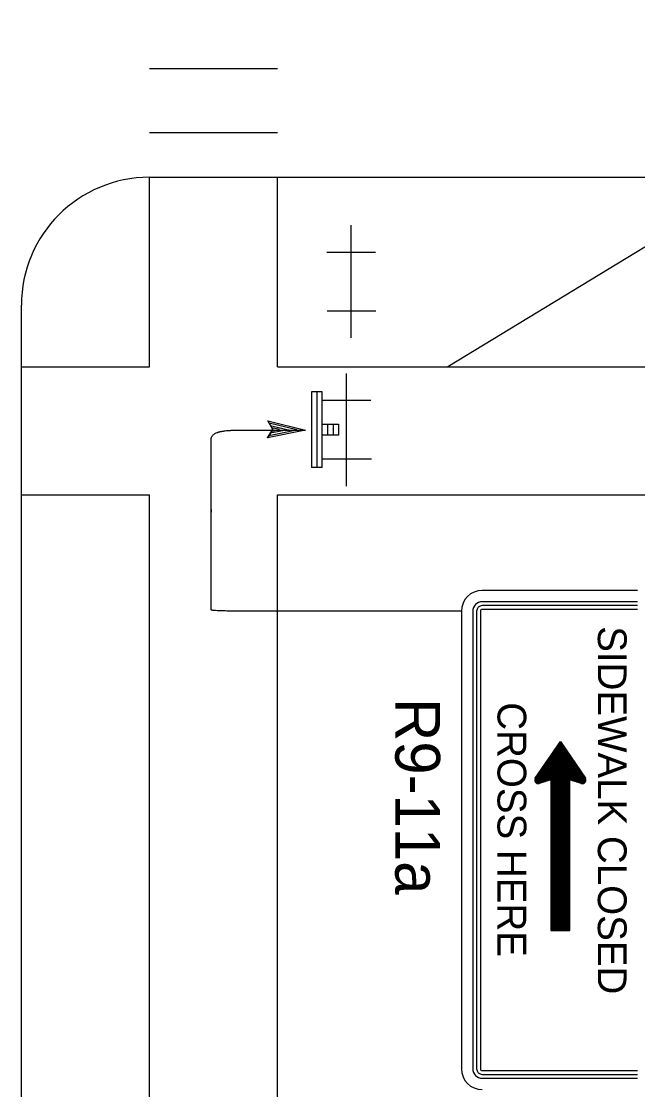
# Model space of a CAD drawing. Extents: x -893 to 867, y -474 to 712.
# Drawn here: x -504.1 to -407.8, y -18.2 to 148.7 of the extents above; entities that cross this region are included whole.
import ezdxf

# ---------------------------------------------------------------- set-up
doc = ezdxf.new("R2010")
doc.units = 0
for name, color, linetype in [('tcd_PVMT-MARKER', 7, 'Continuous'), ('temp_BARRICADES', 7, 'Continuous'), ('temp_TRAFFIC-CONTROL', 7, 'Continuous'), ('temp_TRAFFIC-CONTROL-anno', 7, 'Continuous')]:
    doc.layers.add(name, color=color, linetype=linetype)

msp = doc.modelspace()

# ---------------------------------------------------------------- linework, layer by layer
at = {"layer": 'tcd_PVMT-MARKER'}
for p, q in [((-348.69, 148.73), (-437.49, 94.73)), ((-464.11, 141.32), (-484.11, 141.32)), ((-464.11, 131.32), (-484.11, 131.32)), ((-484.11, 94.73), (-484.11, 124.36)), ((-484.11, 124.36), (-308.57, 124.36)), ((-464.11, 94.73), (-464.11, 124.36)), ((-504.11, -100.49), (-504.11, 104.36)), ((-504.11, 94.73), (-484.11, 94.73)), ((-464.11, 94.73), (-138.57, 94.73)), ((-504.11, 74.73), (-484.11, 74.73)), ((-484.11, -92.75), (-484.11, 74.73)), ((-464.11, -92.63), (-464.11, 74.73)), ((-464.11, 74.73), (9.08, 74.73))]:
    msp.add_line(p, q, dxfattribs=at)
msp.add_arc((-484.11, 104.36), 20, 90, 180, dxfattribs=at)
at = {"layer": 'temp_BARRICADES'}
for p, q in [((-452.59, 99.28), (-452.59, 116.88)), ((-448.79, 112.62), (-456.39, 112.62)), ((-448.71, 103.45), (-456.31, 103.45)), ((-453.3, 76.12), (-453.3, 93.71)), ((-457.1, 90.82), (-458.78, 90.82)), ((-458.78, 90.82), (-458.78, 79.01)), ((-457.94, 90.82), (-457.94, 79.01)), ((-457.1, 79.01), (-457.1, 90.82)), ((-449.5, 89.46), (-457.1, 89.46)), ((-457.1, 85.76), (-456.25, 85.76)), ((-456.25, 85.76), (-454.56, 85.76)), ((-456.25, 85.76), (-456.25, 84.07)), ((-455.41, 85.76), (-455.41, 84.07)), ((-454.56, 85.76), (-454.56, 84.07)), ((-457.1, 84.92), (-457.1, 84.92)), ((-456.25, 84.07), (-457.1, 84.07)), ((-454.56, 84.07), (-456.25, 84.07)), ((-449.42, 80.29), (-457.02, 80.29)), ((-457.1, 79.01), (-458.78, 79.01))]:
    msp.add_line(p, q, dxfattribs=at)
at = {"layer": 'temp_TRAFFIC-CONTROL'}
for p, q in [((-423.81, 30.47), (-419.89, 36.21)), ((-423.78, 30.5), (-419.16, 35.13)), ((-423.44, 31.01), (-419.22, 35.22)), ((-423.09, 31.51), (-419.29, 35.32)), ((-422.75, 32.02), (-419.35, 35.42)), ((-422.4, 32.52), (-419.42, 35.51)), ((-422.06, 33.03), (-419.48, 35.61)), ((-421.72, 33.53), (-419.55, 35.7)), ((-421.37, 34.04), (-419.61, 35.8)), ((-421.03, 34.54), (-419.68, 35.89)), ((-420.68, 35.05), (-419.74, 35.99)), ((-415.96, 30.44), (-420.64, 35.11)), ((-416.29, 30.93), (-420.57, 35.21)), ((-416.64, 31.44), (-420.51, 35.3)), ((-416.98, 31.94), (-420.44, 35.4)), ((-417.33, 32.45), (-420.38, 35.5)), ((-420.34, 35.55), (-419.81, 36.08)), ((-417.67, 32.95), (-420.31, 35.59)), ((-418.02, 33.46), (-420.25, 35.69)), ((-418.36, 33.96), (-420.18, 35.78)), ((-418.71, 34.47), (-420.12, 35.88)), ((-419.05, 34.97), (-420.05, 35.97)), ((-419.99, 36.06), (-419.87, 36.18)), ((-419.4, 35.48), (-419.99, 36.07)), ((-419.74, 35.98), (-419.92, 36.16)), ((-419.89, 36.21), (-415.98, 30.47)), ((-423.89, 30.24), (-419.09, 35.03)), ((-423.88, 30.08), (-419.03, 34.94)), ((-423.85, 29.96), (-418.96, 34.84)), ((-423.79, 29.86), (-418.9, 34.75)), ((-423.72, 29.77), (-418.83, 34.65)), ((-423.62, 29.7), (-418.77, 34.56)), ((-423.51, 29.65), (-418.7, 34.46)), ((-423.38, 29.62), (-418.64, 34.37)), ((-423.21, 29.64), (-418.57, 34.27)), ((-422.98, 29.71), (-418.51, 34.18)), ((-422.75, 29.78), (-418.44, 34.08)), ((-422.52, 29.85), (-418.38, 33.99)), ((-422.29, 29.92), (-418.31, 33.89)), ((-422.06, 29.99), (-418.25, 33.79)), ((-421.82, 30.06), (-418.18, 33.7)), ((-418.42, 30.01), (-421.81, 33.4)), ((-418.42, 30.17), (-421.74, 33.49)), ((-418.23, 30.14), (-421.68, 33.59)), ((-418, 30.07), (-421.61, 33.68)), ((-421.59, 30.13), (-418.12, 33.6)), ((-417.77, 30), (-421.55, 33.78)), ((-417.54, 29.93), (-421.48, 33.88)), ((-417.3, 29.86), (-421.42, 33.97)), ((-421.37, 30.19), (-418.05, 33.51)), ((-421.37, 30.03), (-417.99, 33.41)), ((-417.07, 29.79), (-421.35, 34.07)), ((-416.84, 29.72), (-421.29, 34.16)), ((-416.61, 29.65), (-421.22, 34.26)), ((-416.43, 29.62), (-421.16, 34.35)), ((-416.29, 29.64), (-421.09, 34.45)), ((-416.18, 29.69), (-421.03, 34.54)), ((-416.08, 29.76), (-420.96, 34.64)), ((-416.01, 29.84), (-420.9, 34.73)), ((-415.95, 29.94), (-420.83, 34.83)), ((-415.91, 30.06), (-420.77, 34.92)), ((-415.9, 30.21), (-420.7, 35.02)), ((-418.42, 27.28), (-422.91, 31.78)), ((-418.42, 27.44), (-422.85, 31.87)), ((-418.42, 27.6), (-422.78, 31.97)), ((-418.42, 27.76), (-422.72, 32.06)), ((-418.42, 27.92), (-422.65, 32.16)), ((-418.42, 28.08), (-422.59, 32.25)), ((-418.42, 28.24), (-422.52, 32.35)), ((-418.42, 28.4), (-422.46, 32.45)), ((-418.42, 28.56), (-422.39, 32.54)), ((-418.42, 28.72), (-422.33, 32.64)), ((-418.42, 28.88), (-422.26, 32.73)), ((-418.42, 29.04), (-422.2, 32.83)), ((-418.42, 29.2), (-422.13, 32.92)), ((-418.42, 29.37), (-422.07, 33.02)), ((-418.42, 29.53), (-422, 33.11)), ((-418.42, 29.69), (-421.94, 33.21)), ((-418.42, 29.85), (-421.87, 33.3)), ((-421.37, 29.87), (-417.92, 33.32)), ((-421.37, 29.71), (-417.86, 33.22)), ((-421.37, 29.55), (-417.79, 33.13)), ((-421.37, 29.39), (-417.73, 33.03)), ((-421.37, 29.23), (-417.66, 32.94)), ((-421.37, 29.07), (-417.6, 32.84)), ((-421.37, 28.91), (-417.53, 32.75)), ((-421.37, 28.75), (-417.47, 32.65)), ((-421.37, 28.59), (-417.4, 32.56)), ((-421.37, 28.43), (-417.34, 32.46)), ((-421.37, 28.27), (-417.27, 32.36)), ((-421.37, 28.11), (-417.21, 32.27)), ((-421.37, 27.95), (-417.14, 32.17)), ((-421.37, 27.79), (-417.08, 32.08)), ((-421.37, 27.63), (-417.01, 31.98)), ((-421.37, 27.47), (-416.95, 31.89)), ((-421.37, 27.31), (-416.88, 31.79)), ((-423.32, 29.62), (-423.89, 30.19)), ((-423.18, 29.64), (-423.87, 30.33)), ((-423.06, 29.68), (-423.82, 30.44)), ((-422.94, 29.72), (-423.76, 30.54)), ((-422.82, 29.76), (-423.69, 30.63)), ((-422.69, 29.79), (-423.63, 30.73)), ((-422.57, 29.83), (-423.56, 30.82)), ((-422.45, 29.87), (-423.5, 30.92)), ((-422.32, 29.91), (-423.43, 31.02)), ((-422.2, 29.94), (-423.37, 31.11)), ((-422.08, 29.98), (-423.3, 31.21)), ((-421.96, 30.02), (-423.24, 31.3)), ((-421.37, 30.2), (-423.18, 29.65)), ((-421.83, 30.06), (-423.17, 31.4)), ((-421.71, 30.09), (-423.11, 31.49)), ((-421.59, 30.13), (-423.04, 31.59)), ((-421.46, 30.17), (-422.98, 31.68)), ((-421.37, 30.2), (-421.37, 6.67)), ((-421.37, 27.14), (-418.42, 30.1)), ((-418.42, 27.12), (-421.37, 30.07)), ((-418.42, 6.67), (-418.42, 30.2)), ((-416.61, 29.65), (-418.42, 30.2)), ((-418.34, 30.17), (-416.82, 31.7)), ((-418.22, 30.14), (-416.75, 31.6)), ((-418.1, 30.1), (-416.69, 31.51)), ((-417.97, 30.06), (-416.62, 31.41)), ((-417.85, 30.02), (-416.56, 31.32)), ((-417.73, 29.99), (-416.49, 31.22)), ((-417.6, 29.95), (-416.43, 31.13)), ((-417.48, 29.91), (-416.36, 31.03)), ((-417.36, 29.87), (-416.3, 30.94)), ((-417.23, 29.84), (-416.23, 30.84)), ((-417.11, 29.8), (-416.17, 30.74)), ((-416.99, 29.76), (-416.1, 30.65)), ((-416.87, 29.72), (-416.04, 30.55)), ((-416.74, 29.69), (-415.97, 30.46)), ((-416.62, 29.65), (-415.92, 30.35)), ((-416.49, 29.62), (-415.9, 30.21)), ((-423.51, 29.65), (-423.86, 30)), ((-421.37, 26.98), (-418.42, 29.94)), ((-418.42, 26.96), (-421.37, 29.91)), ((-421.37, 26.82), (-418.42, 29.78)), ((-418.42, 26.8), (-421.37, 29.75)), ((-421.37, 26.66), (-418.42, 29.62)), ((-418.42, 26.64), (-421.37, 29.59)), ((-421.37, 26.5), (-418.42, 29.46)), ((-418.42, 26.48), (-421.37, 29.43)), ((-421.37, 26.34), (-418.42, 29.3)), ((-418.42, 26.32), (-421.37, 29.27)), ((-421.37, 26.18), (-418.42, 29.14)), ((-418.42, 26.16), (-421.37, 29.11)), ((-421.37, 26.02), (-418.42, 28.98)), ((-418.42, 26), (-421.37, 28.95)), ((-421.37, 25.86), (-418.42, 28.82)), ((-418.42, 25.84), (-421.37, 28.79)), ((-421.37, 25.7), (-418.42, 28.65)), ((-418.42, 25.68), (-421.37, 28.63)), ((-421.37, 25.54), (-418.42, 28.49)), ((-418.42, 25.52), (-421.37, 28.47)), ((-416.31, 29.64), (-415.91, 30.04)), ((-421.37, 25.38), (-418.42, 28.33)), ((-418.42, 25.36), (-421.37, 28.31)), ((-421.37, 25.22), (-418.42, 28.17)), ((-418.42, 25.2), (-421.37, 28.15)), ((-421.37, 25.06), (-418.42, 28.01)), ((-418.42, 25.04), (-421.37, 27.99)), ((-421.37, 24.9), (-418.42, 27.85)), ((-418.42, 24.87), (-421.37, 27.83)), ((-421.37, 24.74), (-418.42, 27.69)), ((-418.42, 24.71), (-421.37, 27.67)), ((-421.37, 24.58), (-418.42, 27.53)), ((-418.42, 24.55), (-421.37, 27.51)), ((-421.37, 24.42), (-418.42, 27.37)), ((-418.42, 24.39), (-421.37, 27.35)), ((-421.37, 24.26), (-418.42, 27.21)), ((-418.42, 24.23), (-421.37, 27.19)), ((-421.37, 24.1), (-418.42, 27.05)), ((-418.42, 24.07), (-421.37, 27.03)), ((-421.37, 23.94), (-418.42, 26.89)), ((-418.42, 23.91), (-421.37, 26.87)), ((-421.37, 23.78), (-418.42, 26.73)), ((-418.42, 23.75), (-421.37, 26.71)), ((-421.37, 23.62), (-418.42, 26.57)), ((-418.42, 23.59), (-421.37, 26.54)), ((-421.37, 23.46), (-418.42, 26.41)), ((-418.42, 23.43), (-421.37, 26.38)), ((-421.37, 23.3), (-418.42, 26.25)), ((-418.42, 23.27), (-421.37, 26.22)), ((-421.37, 23.14), (-418.42, 26.09)), ((-418.42, 23.11), (-421.37, 26.06)), ((-421.37, 22.98), (-418.42, 25.93)), ((-418.42, 22.95), (-421.37, 25.9)), ((-421.37, 22.81), (-418.42, 25.77)), ((-418.42, 22.79), (-421.37, 25.74)), ((-421.37, 22.65), (-418.42, 25.61)), ((-418.42, 22.63), (-421.37, 25.58)), ((-421.37, 22.49), (-418.42, 25.45)), ((-418.42, 22.47), (-421.37, 25.42)), ((-421.37, 22.33), (-418.42, 25.29)), ((-418.42, 22.31), (-421.37, 25.26)), ((-421.37, 22.17), (-418.42, 25.13)), ((-418.42, 22.15), (-421.37, 25.1)), ((-421.37, 22.01), (-418.42, 24.97)), ((-418.42, 21.99), (-421.37, 24.94)), ((-421.37, 21.85), (-418.42, 24.81)), ((-418.42, 21.83), (-421.37, 24.78)), ((-421.37, 21.69), (-418.42, 24.65)), ((-418.42, 21.67), (-421.37, 24.62)), ((-421.37, 21.53), (-418.42, 24.49)), ((-418.42, 21.51), (-421.37, 24.46)), ((-421.37, 21.37), (-418.42, 24.32)), ((-418.42, 21.35), (-421.37, 24.3)), ((-421.37, 21.21), (-418.42, 24.16)), ((-418.42, 21.19), (-421.37, 24.14)), ((-421.37, 21.05), (-418.42, 24)), ((-418.42, 21.03), (-421.37, 23.98)), ((-421.37, 20.89), (-418.42, 23.84)), ((-418.42, 20.87), (-421.37, 23.82)), ((-421.37, 20.73), (-418.42, 23.68)), ((-418.42, 20.7), (-421.37, 23.66)), ((-421.37, 20.57), (-418.42, 23.52)), ((-418.42, 20.54), (-421.37, 23.5)), ((-421.37, 20.41), (-418.42, 23.36)), ((-418.42, 20.38), (-421.37, 23.34)), ((-421.37, 20.25), (-418.42, 23.2)), ((-418.42, 20.22), (-421.37, 23.18)), ((-421.37, 20.09), (-418.42, 23.04)), ((-418.42, 20.06), (-421.37, 23.02)), ((-421.37, 19.93), (-418.42, 22.88)), ((-418.42, 19.9), (-421.37, 22.86)), ((-421.37, 19.77), (-418.42, 22.72)), ((-418.42, 19.74), (-421.37, 22.7)), ((-421.37, 19.61), (-418.42, 22.56)), ((-418.42, 19.58), (-421.37, 22.54)), ((-421.37, 19.45), (-418.42, 22.4)), ((-418.42, 19.42), (-421.37, 22.38)), ((-421.37, 19.29), (-418.42, 22.24)), ((-418.42, 19.26), (-421.37, 22.21)), ((-421.37, 19.13), (-418.42, 22.08)), ((-418.42, 19.1), (-421.37, 22.05)), ((-421.37, 18.97), (-418.42, 21.92)), ((-418.42, 18.94), (-421.37, 21.89)), ((-421.37, 18.81), (-418.42, 21.76)), ((-418.42, 18.78), (-421.37, 21.73)), ((-421.37, 18.65), (-418.42, 21.6)), ((-418.42, 18.62), (-421.37, 21.57)), ((-421.37, 18.48), (-418.42, 21.44)), ((-418.42, 18.46), (-421.37, 21.41)), ((-421.37, 18.32), (-418.42, 21.28)), ((-418.42, 18.3), (-421.37, 21.25)), ((-421.37, 18.16), (-418.42, 21.12)), ((-418.42, 18.14), (-421.37, 21.09)), ((-421.37, 18), (-418.42, 20.96)), ((-418.42, 17.98), (-421.37, 20.93)), ((-421.37, 17.84), (-418.42, 20.8)), ((-418.42, 17.82), (-421.37, 20.77)), ((-421.37, 17.68), (-418.42, 20.64)), ((-418.42, 17.66), (-421.37, 20.61)), ((-421.37, 17.52), (-418.42, 20.48)), ((-418.42, 17.5), (-421.37, 20.45)), ((-421.37, 17.36), (-418.42, 20.32)), ((-418.42, 17.34), (-421.37, 20.29)), ((-421.37, 17.2), (-418.42, 20.15)), ((-418.42, 17.18), (-421.37, 20.13)), ((-421.37, 17.04), (-418.42, 19.99)), ((-418.42, 17.02), (-421.37, 19.97)), ((-421.37, 16.88), (-418.42, 19.83)), ((-418.42, 16.86), (-421.37, 19.81)), ((-421.37, 16.72), (-418.42, 19.67)), ((-418.42, 16.7), (-421.37, 19.65)), ((-421.37, 16.56), (-418.42, 19.51)), ((-418.42, 16.54), (-421.37, 19.49)), ((-421.37, 16.4), (-418.42, 19.35)), ((-418.42, 16.37), (-421.37, 19.33)), ((-421.37, 16.24), (-418.42, 19.19)), ((-418.42, 16.21), (-421.37, 19.17)), ((-421.37, 16.08), (-418.42, 19.03)), ((-418.42, 16.05), (-421.37, 19.01)), ((-421.37, 15.92), (-418.42, 18.87)), ((-418.42, 15.89), (-421.37, 18.85)), ((-421.37, 15.76), (-418.42, 18.71)), ((-418.42, 15.73), (-421.37, 18.69)), ((-421.37, 15.6), (-418.42, 18.55)), ((-418.42, 15.57), (-421.37, 18.53)), ((-421.37, 15.44), (-418.42, 18.39)), ((-418.42, 15.41), (-421.37, 18.37)), ((-421.37, 15.28), (-418.42, 18.23)), ((-418.42, 15.25), (-421.37, 18.21)), ((-421.37, 15.12), (-418.42, 18.07)), ((-418.42, 15.09), (-421.37, 18.05)), ((-421.37, 14.96), (-418.42, 17.91)), ((-418.42, 14.93), (-421.37, 17.88)), ((-421.37, 14.8), (-418.42, 17.75)), ((-418.42, 14.77), (-421.37, 17.72)), ((-421.37, 14.64), (-418.42, 17.59)), ((-418.42, 14.61), (-421.37, 17.56)), ((-421.37, 14.48), (-418.42, 17.43)), ((-418.42, 14.45), (-421.37, 17.4)), ((-421.37, 14.32), (-418.42, 17.27)), ((-418.42, 14.29), (-421.37, 17.24)), ((-421.37, 14.15), (-418.42, 17.11)), ((-418.42, 14.13), (-421.37, 17.08)), ((-421.37, 13.99), (-418.42, 16.95)), ((-418.42, 13.97), (-421.37, 16.92)), ((-421.37, 13.83), (-418.42, 16.79)), ((-418.42, 13.81), (-421.37, 16.76)), ((-421.37, 13.67), (-418.42, 16.63)), ((-418.42, 13.65), (-421.37, 16.6)), ((-421.37, 13.51), (-418.42, 16.47)), ((-418.42, 13.49), (-421.37, 16.44)), ((-421.37, 13.35), (-418.42, 16.31)), ((-418.42, 13.33), (-421.37, 16.28)), ((-421.37, 13.19), (-418.42, 16.15)), ((-418.42, 13.17), (-421.37, 16.12)), ((-421.37, 13.03), (-418.42, 15.99)), ((-418.42, 13.01), (-421.37, 15.96)), ((-421.37, 12.87), (-418.42, 15.82)), ((-418.42, 12.85), (-421.37, 15.8)), ((-421.37, 12.71), (-418.42, 15.66)), ((-418.42, 12.69), (-421.37, 15.64)), ((-421.37, 12.55), (-418.42, 15.5)), ((-418.42, 12.53), (-421.37, 15.48)), ((-421.37, 12.39), (-418.42, 15.34)), ((-418.42, 12.37), (-421.37, 15.32)), ((-421.37, 12.23), (-418.42, 15.18)), ((-418.42, 12.21), (-421.37, 15.16)), ((-421.37, 12.07), (-418.42, 15.02)), ((-418.42, 12.04), (-421.37, 15)), ((-421.37, 11.91), (-418.42, 14.86)), ((-418.42, 11.88), (-421.37, 14.84)), ((-421.37, 11.75), (-418.42, 14.7)), ((-418.42, 11.72), (-421.37, 14.68)), ((-421.37, 11.59), (-418.42, 14.54)), ((-418.42, 11.56), (-421.37, 14.52)), ((-421.37, 11.43), (-418.42, 14.38)), ((-418.42, 11.4), (-421.37, 14.36)), ((-421.37, 11.27), (-418.42, 14.22)), ((-418.42, 11.24), (-421.37, 14.2)), ((-421.37, 11.11), (-418.42, 14.06)), ((-418.42, 11.08), (-421.37, 14.04)), ((-421.37, 10.95), (-418.42, 13.9)), ((-418.42, 10.92), (-421.37, 13.88)), ((-421.37, 10.79), (-418.42, 13.74)), ((-418.42, 10.76), (-421.37, 13.72)), ((-421.37, 10.63), (-418.42, 13.58)), ((-418.42, 10.6), (-421.37, 13.55)), ((-421.37, 10.47), (-418.42, 13.42)), ((-418.42, 10.44), (-421.37, 13.39)), ((-421.37, 10.31), (-418.42, 13.26)), ((-418.42, 10.28), (-421.37, 13.23)), ((-421.37, 10.15), (-418.42, 13.1)), ((-418.42, 10.12), (-421.37, 13.07)), ((-421.37, 9.99), (-418.42, 12.94)), ((-418.42, 9.96), (-421.37, 12.91)), ((-421.37, 9.82), (-418.42, 12.78)), ((-418.42, 9.8), (-421.37, 12.75)), ((-421.37, 9.66), (-418.42, 12.62)), ((-418.42, 9.64), (-421.37, 12.59)), ((-421.37, 9.5), (-418.42, 12.46)), ((-418.42, 9.48), (-421.37, 12.43)), ((-421.37, 9.34), (-418.42, 12.3)), ((-418.42, 9.32), (-421.37, 12.27)), ((-421.37, 9.18), (-418.42, 12.14)), ((-418.42, 9.16), (-421.37, 12.11)), ((-421.37, 9.02), (-418.42, 11.98)), ((-418.42, 9), (-421.37, 11.95)), ((-421.37, 8.86), (-418.42, 11.82)), ((-418.42, 8.84), (-421.37, 11.79)), ((-421.37, 8.7), (-418.42, 11.66)), ((-418.42, 8.68), (-421.37, 11.63)), ((-421.37, 8.54), (-418.42, 11.49)), ((-418.42, 8.52), (-421.37, 11.47)), ((-421.37, 8.38), (-418.42, 11.33)), ((-418.42, 8.36), (-421.37, 11.31)), ((-421.37, 8.22), (-418.42, 11.17)), ((-418.42, 8.2), (-421.37, 11.15)), ((-421.37, 8.06), (-418.42, 11.01)), ((-418.42, 8.04), (-421.37, 10.99)), ((-421.37, 7.9), (-418.42, 10.85)), ((-418.42, 7.88), (-421.37, 10.83)), ((-421.37, 7.74), (-418.42, 10.69)), ((-418.42, 7.71), (-421.37, 10.67)), ((-421.37, 7.58), (-418.42, 10.53)), ((-418.42, 7.55), (-421.37, 10.51)), ((-421.37, 7.42), (-418.42, 10.37)), ((-418.42, 7.39), (-421.37, 10.35)), ((-421.37, 7.26), (-418.42, 10.21)), ((-418.42, 7.23), (-421.37, 10.19)), ((-421.37, 7.1), (-418.42, 10.05)), ((-418.42, 7.07), (-421.37, 10.03)), ((-421.37, 6.94), (-418.42, 9.89)), ((-418.42, 6.91), (-421.37, 9.87)), ((-421.37, 6.78), (-418.42, 9.73)), ((-418.42, 6.75), (-421.37, 9.71)), ((-418.5, 6.67), (-421.37, 9.55)), ((-418.66, 6.67), (-421.37, 9.39)), ((-418.82, 6.67), (-421.37, 9.22)), ((-418.98, 6.67), (-421.37, 9.06)), ((-419.14, 6.67), (-421.37, 8.9)), ((-419.3, 6.67), (-421.37, 8.74)), ((-419.46, 6.67), (-421.37, 8.58)), ((-419.62, 6.67), (-421.37, 8.42)), ((-421.31, 6.67), (-418.42, 9.57)), ((-421.15, 6.67), (-418.42, 9.41)), ((-420.99, 6.67), (-418.42, 9.25)), ((-420.83, 6.67), (-418.42, 9.09)), ((-420.67, 6.67), (-418.42, 8.93)), ((-420.51, 6.67), (-418.42, 8.77)), ((-420.35, 6.67), (-418.42, 8.61)), ((-420.19, 6.67), (-418.42, 8.45)), ((-419.78, 6.67), (-421.37, 8.26)), ((-419.94, 6.67), (-421.37, 8.1)), ((-420.1, 6.67), (-421.37, 7.94)), ((-420.26, 6.67), (-421.37, 7.78)), ((-420.42, 6.67), (-421.37, 7.62)), ((-420.58, 6.67), (-421.37, 7.46)), ((-420.74, 6.67), (-421.37, 7.3)), ((-420.9, 6.67), (-421.37, 7.14)), ((-421.06, 6.67), (-421.37, 6.98)), ((-421.22, 6.67), (-421.37, 6.82)), ((-420.03, 6.67), (-418.42, 8.29)), ((-419.87, 6.67), (-418.42, 8.13)), ((-419.71, 6.67), (-418.42, 7.97)), ((-419.55, 6.67), (-418.42, 7.81)), ((-419.39, 6.67), (-418.42, 7.65)), ((-419.23, 6.67), (-418.42, 7.49)), ((-419.07, 6.67), (-418.42, 7.33)), ((-418.91, 6.67), (-418.42, 7.16)), ((-418.75, 6.67), (-418.42, 7)), ((-418.59, 6.67), (-418.42, 6.84)), ((-418.43, 6.67), (-418.42, 6.68)), ((-421.37, 6.67), (-418.42, 6.67))]:
    msp.add_line(p, q, dxfattribs=at)
for points in [[(-407.81, 59.81), (-432.08, 59.81)], [(-407.81, 58.03), (-432.08, 58.03)], [(-407.81, 57.43), (-432.08, 57.43)], [(-407.81, 56.84), (-432.08, 56.84)], [(-435.35, 56.54), (-435.35, -14.93)], [(-433.57, 56.54), (-433.57, -14.93)], [(-432.97, 56.54), (-432.97, -14.93)], [(-432.38, 56.54), (-432.38, -14.93)], [(-432.08, -15.23), (-407.81, -15.23)], [(-432.08, -15.82), (-407.81, -15.82)], [(-432.08, -16.42), (-407.81, -16.42)]]:
    msp.add_lwpolyline(points, dxfattribs=at)
for centre, radius, start, end in [((-432.08, 56.54), 3.27, 90, 180), ((-432.08, 56.54), 1.49, 90, 180), ((-432.08, 56.54), 0.892, 90, 180), ((-432.08, 56.54), 0.297, 90, 180), ((-432.08, 56.54), 0.297, 90, 180), ((-423.34, 30.17), 0.554, 147.8013, 286.9383), ((-416.45, 30.17), 0.554, 253.0617, 32.1987), ((-432.08, -14.93), 3.27, 180, 270), ((-432.08, -14.93), 1.49, 180, 270), ((-432.08, -14.93), 0.892, 180, 270), ((-432.08, -14.93), 0.297, 180, 270), ((-432.08, -14.93), 0.297, 180, 270)]:
    msp.add_arc(centre, radius, start, end, dxfattribs=at)
at = {"layer": 'temp_TRAFFIC-CONTROL-anno'}
msp.add_lwpolyline([(-465.59, 86.29), (-459.71, 84.86), (-465.64, 83.67), (-465.42, 84.01), (-461.08, 84.88), (-465.39, 85.94), (-465.19, 85.59), (-462.43, 84.92), (-465.21, 84.36), (-464.99, 84.7), (-463.79, 84.94), (-464.99, 85.23), (-464.83, 84.96), (-465.64, 83.67), (-464.83, 84.96)], close=True, dxfattribs=at)
msp.add_open_spline([(-435.35, 56.54), (-455.71, 56.54), (-474.44, 56.54), (-474.44, 56.94), (-474.44, 75.9), (-474.44, 82.07), (-474.44, 84.84), (-466.57, 84.84), (-459.71, 84.86)], degree=2, dxfattribs=at)

# ---------------------------------------------------------------- texts
at = {"layer": 'temp_TRAFFIC-CONTROL'}
for s, p in [('SIDEWALK CLOSED', (-414.03, 54.21)), ('CROSS HERE', (-429.71, 42.33))]:
    msp.add_text(s, height=4.5, rotation=270, dxfattribs=at).set_placement(p)
at = {"layer": 'temp_TRAFFIC-CONTROL-anno'}
msp.add_text('R9-11a', height=7, rotation=270, dxfattribs=at).set_placement((-445.68, 42.99))

doc.saveas('drawing.dxf')
